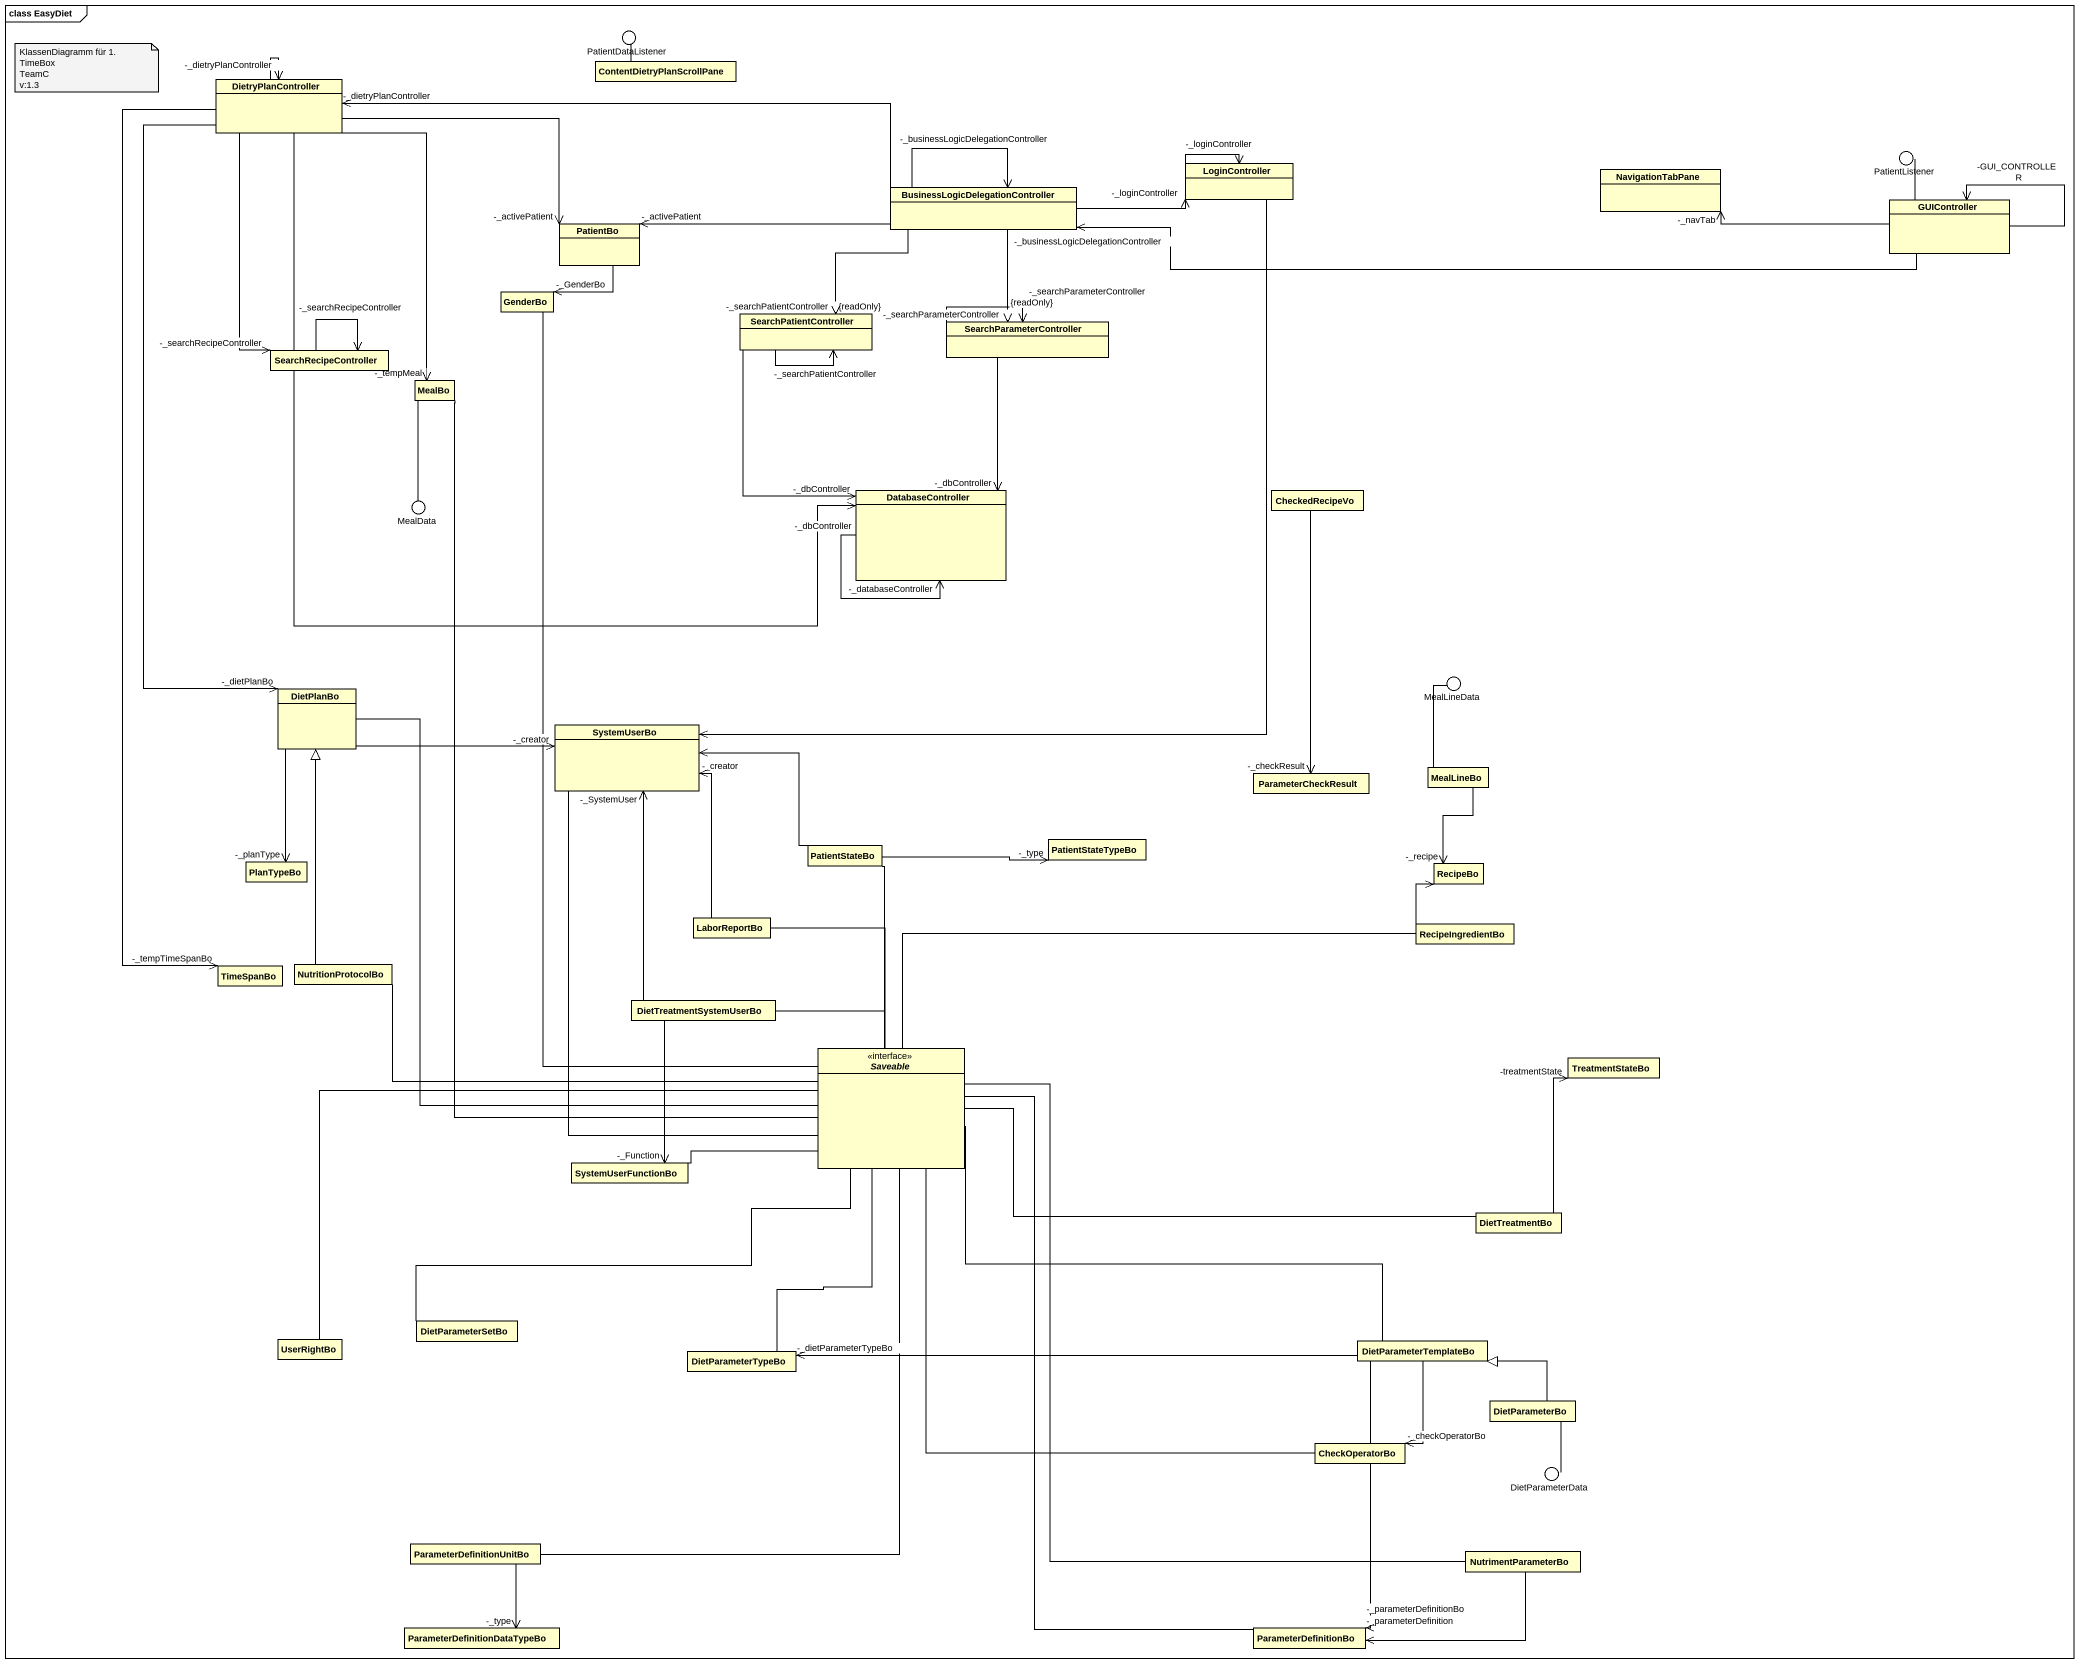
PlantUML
@startuml
mainframe class EasyDiet
allowmixing
hide circle
hide empty members
class ContentDietryPlanScrollPane
() PatientDataListener
class DietryPlanController
class LoginController
class NavigationTabPane
() PatientListener
class "BusinessLogicDelegationController" as BusinessLogicDelegationContr
class GUIController
class PatientBo
class GenderBo
class SearchPatientController
class SearchParameterController
class SearchRecipeController
class MealBo
class DatabaseController
class CheckedRecipeVo
() MealData
() MealLineData
class DietPlanBo
class SystemUserBo
class ParameterCheckResult
class MealLineBo
class PlanTypeBo
class PatientStateBo
class PatientStateTypeBo
class RecipeBo
class LaborReportBo
class RecipeIngredientBo
class TimeSpanBo
class NutritionProtocolBo
class DietTreatmentSystemUserBo
interface Saveable
class TreatmentStateBo
class SystemUserFunctionBo
class DietTreatmentBo
class UserRightBo
class DietParameterSetBo
class DietParameterTemplateBo
class DietParameterTypeBo
class DietParameterBo
class CheckOperatorBo
() DietParameterData
class ParameterDefinitionUnitBo
class NutrimentParameterBo
class "ParameterDefinitionDataTypeBo" as ParameterDefinitionDataTypeB
class ParameterDefinitionBo
ContentDietryPlanScrollPane -up- PatientDataListener
DietryPlanController "-_dietryPlanController" <-- DietryPlanController
DietryPlanController "-_dietryPlanController" <-right- BusinessLogicDelegationContr
LoginController "-_loginController" <-- LoginController
LoginController "-_loginController" <-left- BusinessLogicDelegationContr
NavigationTabPane "-_navTab" <-right- GUIController
BusinessLogicDelegationContr "-_businessLogicDelegationController" <-- BusinessLogicDelegationContr
BusinessLogicDelegationContr "-_businessLogicDelegationController" <-right- GUIController
GUIController -up- PatientListener
GUIController "-GUI_CONTROLLER" <-- GUIController
PatientBo "-_activePatient" <-left- DietryPlanController
PatientBo "-_activePatient" <-right- BusinessLogicDelegationContr
GenderBo "-_GenderBo" <-up- PatientBo
GenderBo -- Saveable
SearchPatientController "-_searchPatientController\n{readOnly}" <-up- BusinessLogicDelegationContr
SearchPatientController "-_searchPatientController" <-- SearchPatientController
SearchParameterController "-_searchParameterController\n{readOnly}" <-up- BusinessLogicDelegationContr
SearchParameterController "-_searchParameterController" <-- SearchParameterController
SearchRecipeController "-_searchRecipeController" <-up- DietryPlanController
SearchRecipeController "-_searchRecipeController" <-- SearchRecipeController
MealBo "-_tempMeal" <-up- DietryPlanController
MealBo -- MealData
MealBo -- Saveable
DatabaseController "-_dbController" <-up- DietryPlanController
DatabaseController "-_dbController" <-up- SearchPatientController
DatabaseController "-_dbController" <-up- SearchParameterController
DatabaseController "-_databaseController" <-- DatabaseController
DietPlanBo "-_dietPlanBo" <-up- DietryPlanController
DietPlanBo -- Saveable
SystemUserBo <-up- LoginController
SystemUserBo "-_creator" <-left- DietPlanBo
SystemUserBo <-right- PatientStateBo
SystemUserBo "-_creator" <-- LaborReportBo
SystemUserBo "-_SystemUser" <-- DietTreatmentSystemUserBo
SystemUserBo -- Saveable
ParameterCheckResult "-_checkResult" <-up- CheckedRecipeVo
MealLineBo -up- MealLineData
PlanTypeBo "-_planType" <-up- DietPlanBo
PatientStateBo -- Saveable
PatientStateTypeBo "-_type" <-left- PatientStateBo
RecipeBo "-_recipe" <-up- MealLineBo
RecipeBo <-- RecipeIngredientBo
LaborReportBo -- Saveable
RecipeIngredientBo -left- Saveable
TimeSpanBo "-_tempTimeSpanBo" <-up- DietryPlanController
NutritionProtocolBo -up-|> DietPlanBo
NutritionProtocolBo -right- Saveable
DietTreatmentSystemUserBo -right- Saveable
TreatmentStateBo "-treatmentState" <-- DietTreatmentBo
SystemUserFunctionBo "-_Function" <-up- DietTreatmentSystemUserBo
SystemUserFunctionBo -right- Saveable
DietTreatmentBo -left- Saveable
UserRightBo -right- Saveable
DietParameterSetBo -right- Saveable
DietParameterTemplateBo -left- Saveable
DietParameterTypeBo -up- Saveable
DietParameterTypeBo "-_dietParameterTypeBo" <-right- DietParameterTemplateBo
DietParameterBo -left-|> DietParameterTemplateBo
DietParameterBo -- DietParameterData
CheckOperatorBo -up- Saveable
CheckOperatorBo "-_checkOperatorBo" <-up- DietParameterTemplateBo
ParameterDefinitionUnitBo -up- Saveable
NutrimentParameterBo -up- Saveable
ParameterDefinitionDataTypeB "-_type" <-up- ParameterDefinitionUnitBo
ParameterDefinitionBo -up- Saveable
ParameterDefinitionBo "-_parameterDefinitionBo" <-up- DietParameterTemplateBo
ParameterDefinitionBo "-_parameterDefinition" <-right- NutrimentParameterBo
note as N1
  KlassenDiagramm für 1. TimeBox
  TeamC
  v:1.3
end note
@enduml
